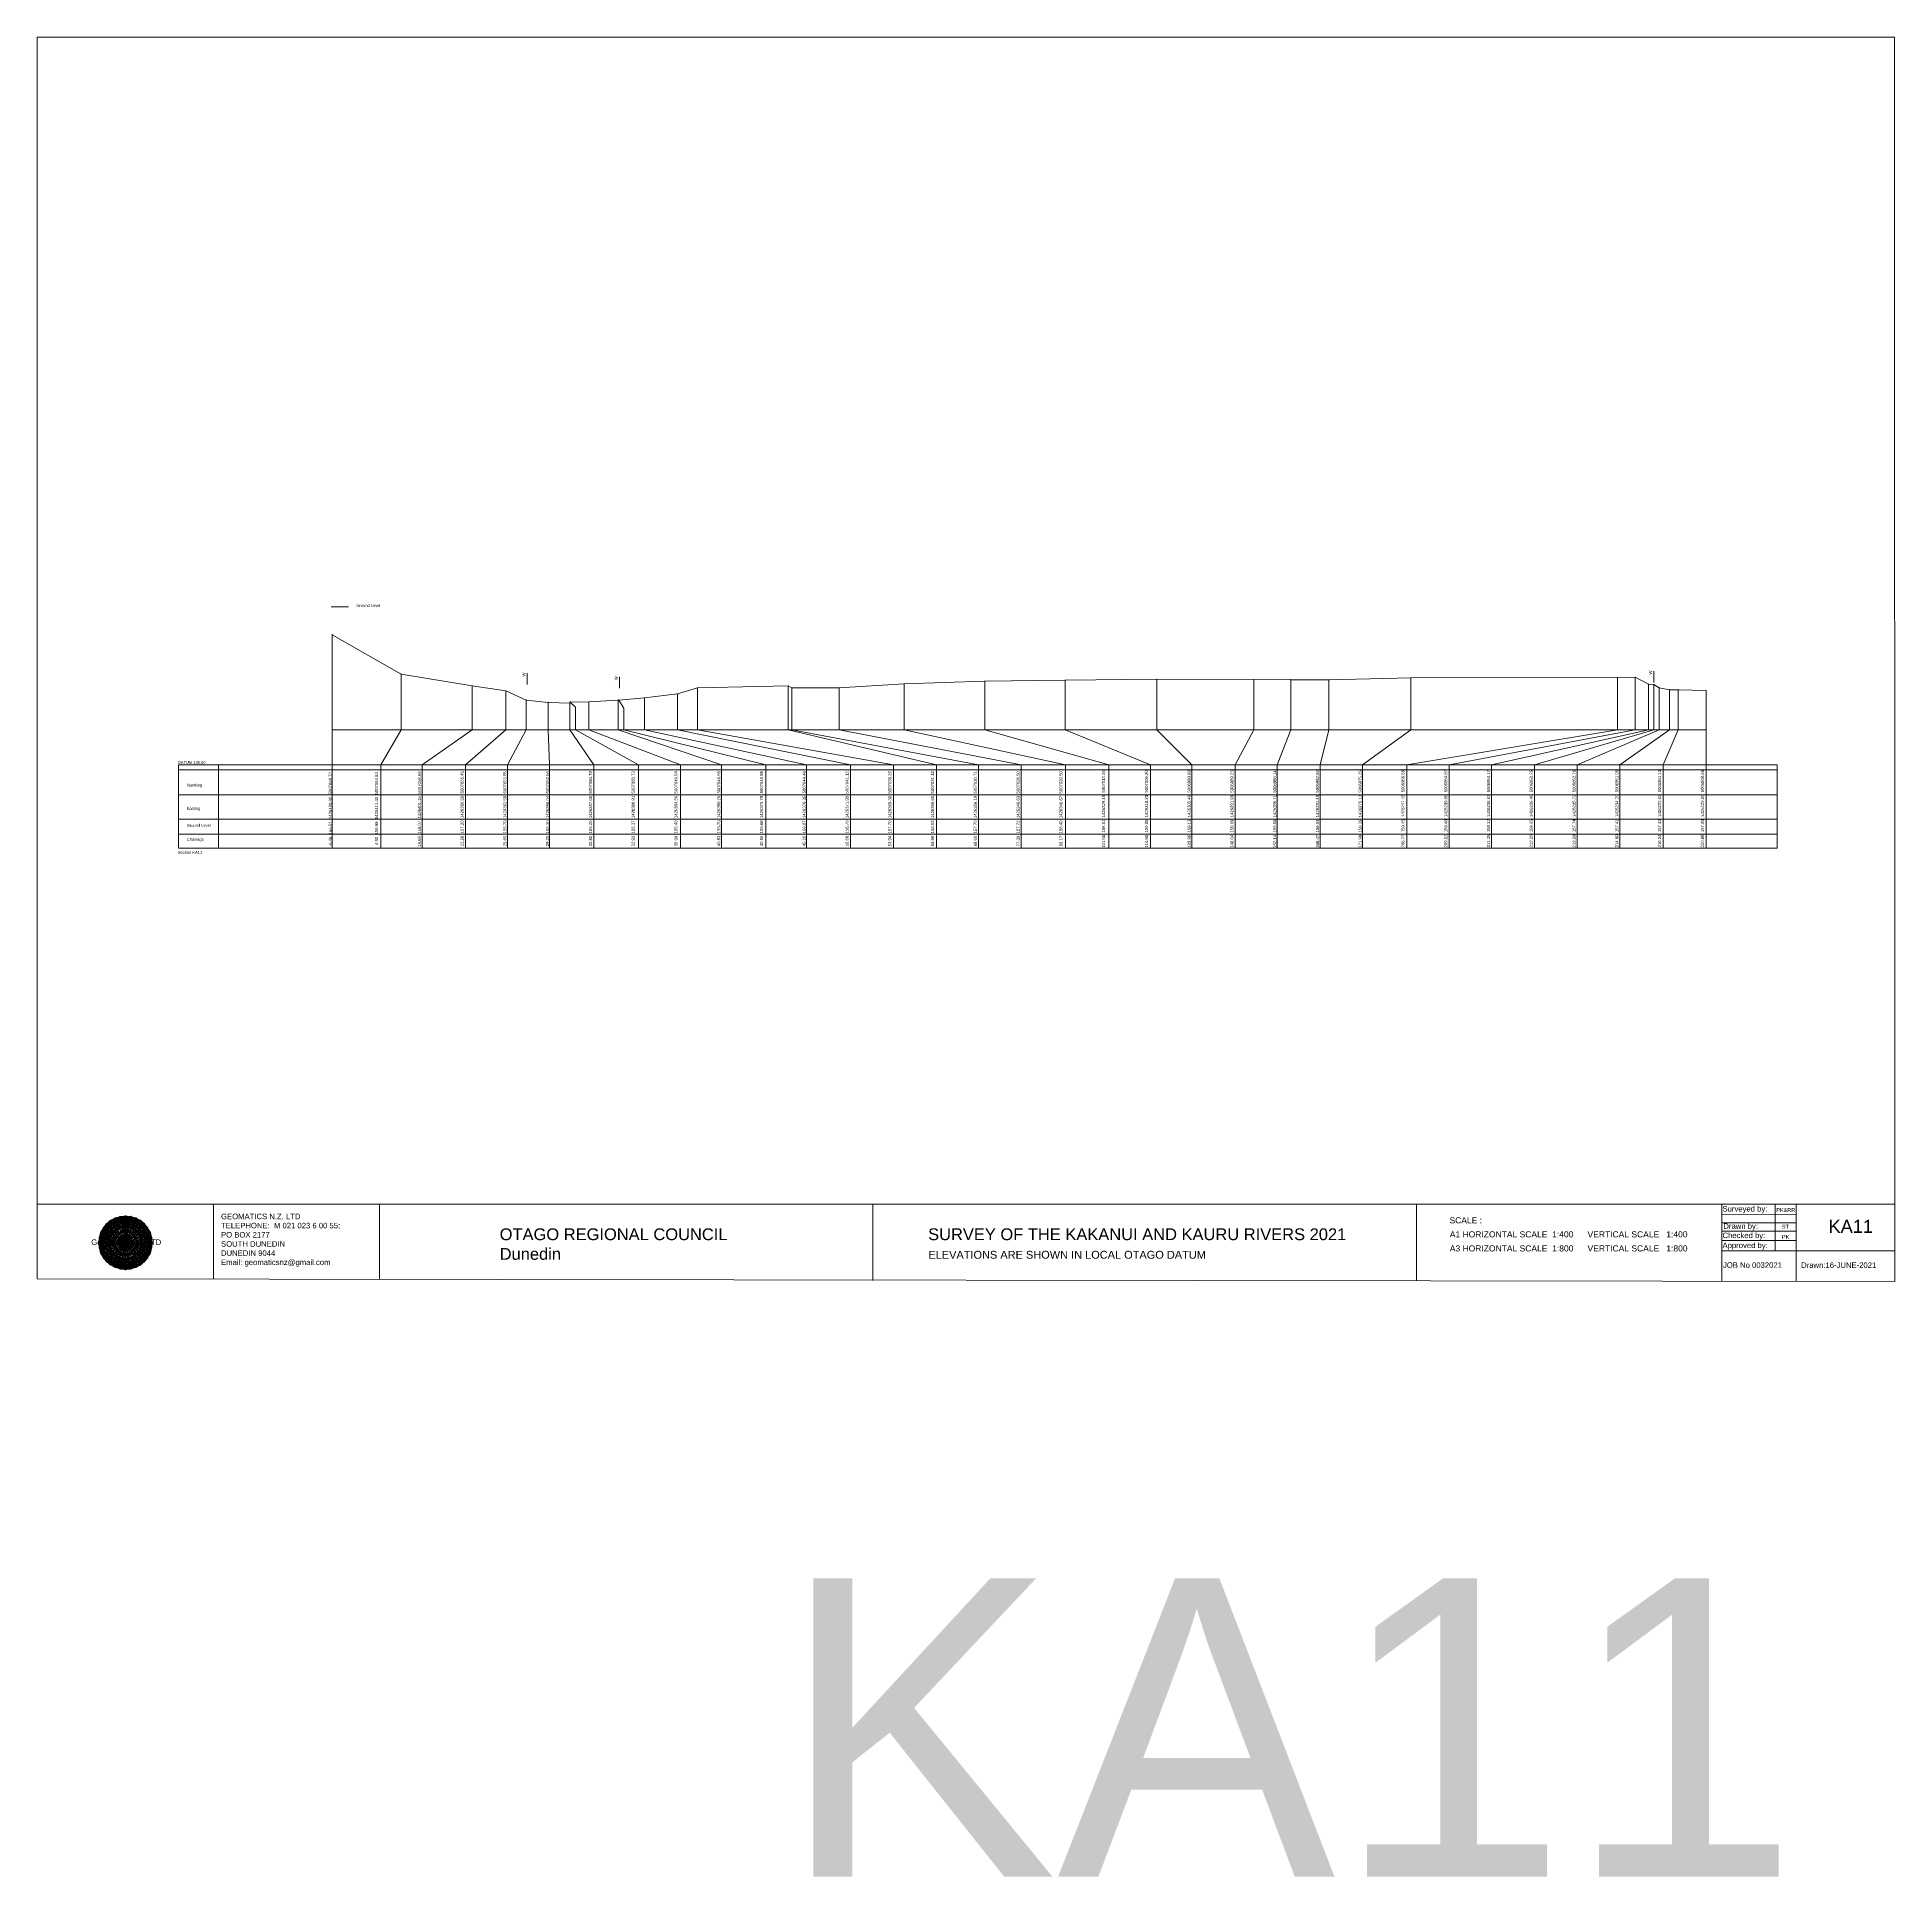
# Model space of a CAD drawing. Header units: millimetres. Extents: x -9371299 to 1075569, y -13754315 to 1425285150.
# Drawn here: x -4476199 to -4168792, y -38956 to 265345 of the extents above; entities that cross this region are included whole.
import ezdxf

# ---------------------------------------------------------------- set-up
doc = ezdxf.new("R2010")
doc.units = ezdxf.units.MM
doc.header["$PDMODE"] = 35
doc.header["$PDSIZE"] = 20
doc.layers.get('0').update_dxf_attribs({"lineweight": 0})
doc.layers.add('geo', color=7, linetype='Continuous', lineweight=0)
doc.styles.get("Standard").update_dxf_attribs({"font": 'arial.ttf'})

# ---------------------------------------------------------------- blocks, each defined once
blk = doc.blocks.new('Geomatics_Circle_SPT')
at = {"layer": 'geo', "color": 2, "linetype": 'Continuous', "lineweight": 0}
for p, q in [((0, 25.2), (-25.2, 0)), ((-24.7, 4.9), (-4.9, 24.7)), ((-24.7, -4.9), (4.9, 24.7)), ((-9.7, 23.3), (-23.3, 9.6)), ((9.7, 23.3), (-23.3, -9.7)), ((-21, 14), (-14, 21)), ((-21, -14), (14, 21)), ((0, 0), (-17.8, 17.8)), ((-14, 21), (21, -14)), ((23.3, -9.7), (-9.7, 23.3)), ((-4.9, 24.7), (24.7, -4.9)), ((25.2, 0), (0, 25.2)), ((0, 0), (17.8, 17.8)), ((4.9, 24.7), (24.7, 4.9)), ((23.3, 9.7), (9.7, 23.3)), ((14, 21), (21, 14)), ((17.8, 18.1), (17.8, 18.1)), ((4.9, -24.7), (-24.7, 4.9)), ((-24.7, 0), (0, -24.7)), ((-23.3, 9.7), (9.7, -23.3)), ((14, -21), (-21, 14)), ((0, 0), (-17.8, -17.8)), ((21, 14), (-14, -21)), ((-9.7, -23.3), (23.3, 9.7)), ((24.7, 4.9), (-4.9, -24.7)), ((0, 0), (17.8, -17.8)), ((0, -24.8), (25.2, 0)), ((-4.9, -24.7), (-24.7, -4.9)), ((-23.3, -9.7), (-9.7, -23.3)), ((-14, -21), (-21, -14)), ((24.7, -4.9), (4.9, -24.7)), ((9.7, -23.3), (23.3, -9.7)), ((21, -14), (14, -21)), ((-17.8, -17.8), (-17.8, -17.8)), ((4.9, -24.7), (4.9, -24.7)), ((18.1, -17.8), (18.1, -17.8))]:
    blk.add_line(p, q, dxfattribs=at)
at = {"layer": 'geo', "color": 1, "linetype": 'Continuous', "lineweight": 0}
for p, q in [((-25.2, 0), (9.7, 23.3)), ((-25.2, 0), (-9.6, 23.3)), ((-4.9, 24.8), (-24.7, -4.9)), ((4.9, 24.7), (-24.7, 4.9)), ((14, 21), (-24.7, -4.9)), ((-14, 21), (-24.7, 4.9)), ((-23.3, 9.7), (0, 25.2)), ((-23.3, -9.6), (0, 25.2)), ((-23.3, -9.6), (17.8, 17.8)), ((-23.3, 9.7), (-17.8, 17.9)), ((-23.3, -9.6), (-17.8, 17.9)), ((-23.3, 9.7), (17.8, 17.8)), ((4.9, 24.8), (-21, -14)), ((-4.9, 24.7), (-21, 14)), ((14, 21), (-21, 14)), ((-14, 21), (-21, -14)), ((-17.9, 17.6), (-17.9, 17.6)), ((-17.8, 17.8), (9.7, 23.3)), ((-17.8, 17.8), (-9.6, 23.3)), ((-17.8, -17.8), (9.7, 23.3)), ((-17.8, -17.8), (-9.7, 23.3)), ((-9.7, -23.3), (-17.8, 17.8)), ((-17.8, 17.8), (9.7, -23.3)), ((-17.8, 17.8), (23.3, -9.6)), ((-17.8, 17.8), (23.3, 9.7)), ((4.9, 24.7), (-14, 21)), ((-4.9, 24.7), (-14, -20.9)), ((0, 0), (-14, 21)), ((-14, 21), (-4.9, -24.7)), ((-14, 21), (-14, 21)), ((24.7, -4.9), (-14, 21)), ((21, 14), (-14, 21)), ((-9.8, 23.1), (-9.8, 23.1)), ((-9.7, 23.3), (0, 25.2)), ((-9.7, 23.3), (0, -25.2)), ((-9.7, -23.3), (0, 25.2)), ((-9.6, 23.3), (17.8, -17.8)), ((-9.6, 23.3), (25.2, 0)), ((-9.6, 23.3), (17.8, 17.8)), ((-9.6, -23.3), (17.8, 17.9)), ((0, 0), (-4.9, 24.7)), ((-4.9, 24.7), (-4.9, 24.7)), ((21, -14), (-4.9, 24.7)), ((24.8, 4.9), (-4.9, 24.7)), ((14, 21), (-4.9, 24.7)), ((-0.2, 25.1), (-0.2, 25.1)), ((0, 25.2), (9.7, -23.3)), ((0, 25.2), (23.3, -9.7)), ((0, 25.2), (23.3, 9.7)), ((0, 25.2), (9.7, 23.3)), ((0, 0), (4.9, 24.7)), ((0, -25.2), (9.7, 23.3)), ((0, 0), (14, 21)), ((21, 14), (4.9, 24.8)), ((14, -21), (4.9, 24.7)), ((24.7, -4.9), (4.9, 24.7)), ((4.9, 24.7), (4.9, 24.7)), ((4.9, -24.7), (14, 21)), ((9.4, 23.3), (9.4, 23.3)), ((9.7, 23.3), (17.8, -17.8)), ((9.7, 23.3), (25.2, 0)), ((9.7, 23.3), (17.8, 17.9)), ((17.8, 17.8), (9.7, -23.3)), ((21, -14), (14, 21)), ((24.7, 4.9), (14, 21)), ((14, 21), (14, 21)), ((17.6, 17.9), (17.6, 17.9)), ((17.8, 17.8), (23.3, -9.7)), ((17.8, 17.8), (23.3, 9.7)), ((-25.2, 0), (23.3, 9.7)), ((-25.2, 0), (-23.3, 9.7)), ((-23.3, -9.7), (-25.2, 0)), ((-9.6, -23.3), (-25.2, 0)), ((9.7, -23.3), (-25.2, 0)), ((21, 14), (-24.7, 4.9)), ((-21, 14), (-24.7, -4.9)), ((0, 0), (-24.7, 4.9)), ((-24.7, 4.9), (-21, -14)), ((-24.7, 4.9), (-4.9, -24.7)), ((-24.7, 4.9), (14, -21)), ((-24.7, 4.9), (-24.7, 4.9)), ((0, 0), (-24.7, -4.9)), ((-17.8, -17.8), (-23.3, 9.7)), ((0, -25.2), (-23.3, 9.7)), ((-23.3, 9.7), (17.8, -17.8)), ((-23.3, 9.7), (25.2, 0)), ((-23.3, 9.4), (-23.3, 9.4)), ((-23.3, -9.7), (25.2, 0)), ((0, 0), (-21, 14)), ((-21, 14), (-14, -21)), ((-21, 14), (4.9, -24.7)), ((-21, 14), (-21, 14)), ((24.7, 4.9), (-21, 14)), ((0, 0), (-21, -14)), ((-17.8, -17.8), (23.3, 9.7)), ((-14, -21), (24.7, 4.9)), ((0, 0), (-14, -21)), ((25.2, 0), (-9.6, -23.3)), ((-4.9, -24.7), (21, 14)), ((0, 0), (-4.9, -24.7)), ((0, 0), (21, 14)), ((23.3, 9.7), (0, -25.2)), ((0, 0), (24.8, 4.9)), ((0, 0), (4.9, -24.7)), ((0, 0), (14, -21)), ((0, 0), (21, -14)), ((0, 0), (24.8, -4.9)), ((4.9, -24.7), (24.7, 4.9)), ((25.2, 0), (9.7, -23.3)), ((14, -21), (21, 14)), ((23.3, 9.7), (17.8, -17.8)), ((24.7, -4.9), (21, 14)), ((21, 14), (21, 14)), ((21, -14), (24.7, 4.9)), ((23.1, 9.8), (23.1, 9.8)), ((23.3, 9.7), (25.2, 0)), ((25.2, 0), (23.3, -9.6)), ((24.7, 4.9), (24.7, 4.9)), ((25.1, 0.2), (25.1, 0.2)), ((-25.2, 0), (23.3, -9.7)), ((-25.1, -0.2), (-25.1, -0.2)), ((-24.7, -4.9), (-24.7, -4.9)), ((-24.7, -4.9), (-14, -21)), ((-24.7, -4.9), (4.9, -24.7)), ((-24.7, -4.9), (21, -14)), ((-17.8, -17.8), (-23.3, -9.7)), ((0, -25.2), (-23.3, -9.6)), ((17.8, -17.8), (-23.3, -9.6)), ((-23.1, -9.8), (-23.1, -9.8)), ((-21, -14), (24.7, -4.9)), ((-21, -14), (-21, -14)), ((-21, -14), (-4.9, -24.7)), ((-21, -14), (14, -21)), ((23.3, -9.7), (-17.8, -17.8)), ((-14, -21), (21, -14)), ((-4.9, -24.7), (24.7, -4.9)), ((23.3, -9.6), (0, -25.2)), ((4.9, -24.7), (21, -14)), ((14, -21), (24.7, -4.9)), ((23.3, -9.6), (17.8, -17.8)), ((21, -14), (21, -14)), ((23.3, -9.4), (23.3, -9.4)), ((24.7, -4.9), (24.7, -4.9)), ((-9.6, -23.3), (-17.8, -17.8)), ((9.7, -23.3), (-17.8, -17.8)), ((-17.6, -17.9), (-17.6, -17.9)), ((-14, -21), (-14, -21)), ((-14, -21), (4.9, -24.7)), ((17.8, -17.8), (-9.7, -23.3)), ((0, -25.2), (-9.7, -23.3)), ((-9.4, -23.3), (-9.4, -23.3)), ((-4.9, -24.7), (14, -21)), ((-4.9, -24.7), (-4.9, -24.7)), ((9.7, -23.3), (0, -25.2)), ((0.2, -25.1), (0.2, -25.1)), ((4.9, -24.7), (4.9, -24.7)), ((17.8, -17.8), (9.7, -23.3)), ((9.8, -23.1), (9.8, -23.1)), ((14, -21), (14, -21)), ((17.9, -17.6), (17.9, -17.6))]:
    blk.add_line(p, q, dxfattribs=at)
at = {"layer": 'geo', "color": 114, "linetype": 'Continuous', "lineweight": 0}
for p, q in [((17.9, 17.8), (-25.2, 0)), ((-24.7, 4.9), (14, 21)), ((9.7, 23.3), (-23.3, 9.7)), ((-20.9, 14), (4.9, 24.7)), ((0, 25.2), (-17.8, 17.8)), ((-17.8, 17.8), (0, -25.2)), ((-14, 21), (-4.9, 24.7)), ((4.9, -24.7), (-14, 21)), ((0, 0), (-9.7, 23.3)), ((-4.9, 24.7), (14, -21)), ((17.8, -17.8), (0, 25.2)), ((0, 0), (9.7, 23.3)), ((4.9, 24.7), (21, -14)), ((23.3, -9.7), (9.7, 23.3)), ((14, 21), (24.7, -4.9)), ((25.2, 0), (17.8, 17.8)), ((-24.7, -4.9), (21, 14)), ((-14, -21), (-24.7, 4.9)), ((0, 0), (-23.3, 9.7)), ((-23.3, 9.7), (-9.7, -23.3)), ((0, 0), (-23.3, -9.7)), ((-4.9, -24.7), (-21, 14)), ((24.8, 4.9), (-20.9, -14)), ((0, 0), (-9.7, -23.3)), ((0, 0), (23.3, 9.7)), ((0, 0), (9.7, -23.3)), ((0, 0), (23.3, -9.7)), ((21, 14), (24.7, 4.9)), ((-25.2, 0), (-17.8, -17.8)), ((-21, -14), (-24.7, -4.9)), ((-17.8, -17.8), (25.2, 0)), ((24.8, -4.9), (-14, -21)), ((-9.6, -23.3), (23.3, -9.7)), ((21, -14), (-4.9, -24.8)), ((0, -25.2), (17.9, -17.8)), ((14, -21), (4.9, -24.8))]:
    blk.add_line(p, q, dxfattribs=at)
at = {"layer": 'geo', "color": 250, "linetype": 'Continuous', "lineweight": 0}
for p, q in [((-17.8, 17.8), (17.8, 17.8)), ((-17.8, -17.8), (-17.8, 17.8)), ((-14, 21), (-14, 21)), ((14, 21), (-14, 21)), ((-14, 20.9), (-14, -21)), ((-9.7, 23.3), (9.7, 23.3)), ((-9.7, -23.3), (-9.7, 23.3)), ((-4.9, 24.7), (4.9, 24.7)), ((-4.9, 24.7), (-4.9, -24.7)), ((0, 0), (0, 25.2)), ((4.9, 24.7), (4.9, -24.7)), ((9.7, -23.3), (9.7, 23.3)), ((14, 21), (14, -21)), ((17.8, -17.8), (17.8, 17.8)), ((0, 0), (-25.2, 0)), ((24.7, 4.9), (-24.7, 4.9)), ((-24.7, 4.9), (-24.7, -4.9)), ((-23.3, 9.7), (23.3, 9.7)), ((-23.3, 9.7), (-23.3, 9.7)), ((-23.3, -9.7), (-23.3, 9.7)), ((21, 14), (-21, 14)), ((-21, 14), (-21, -14)), ((0, 0), (0, -25.2)), ((0, 0), (25.2, 0)), ((21, 14), (21, 14)), ((21, -14), (21, 14)), ((23.3, 9.7), (23.3, -9.7)), ((24.7, 4.9), (24.7, 4.9)), ((24.7, -4.9), (24.7, 4.9)), ((-24.7, -4.9), (24.7, -4.9)), ((23.3, -9.7), (-23.3, -9.7)), ((-21, -14), (21, -14)), ((17.8, -17.8), (-17.8, -17.8)), ((-14, -21), (14, -21)), ((9.7, -23.3), (-9.7, -23.3)), ((-4.9, -24.7), (4.9, -24.7))]:
    blk.add_line(p, q, dxfattribs=at)
blk = doc.blocks.new('GeomaticsNZ TITLE BLOCK')
at = {"color": 7, "linetype": 'Continuous', "lineweight": 0}
for p, q in [((0, 94.9), (0, 1579.2)), ((0, 1579.2), (2363.4, 1579.2)), ((2363.4, 1579.2), (2364, 94.9)), ((2364, 94.9), (0, 94.9)), ((0, 94.9), (0, 0)), ((15.9, 94.9), (2364, 94.9)), ((224.3, 95.2), (224.3, -0.3)), ((2364, 94.9), (382.6, 94.9)), ((435.8, 95.2), (435.8, -0.7)), ((1063.4, 94.9), (1063.4, -2.4)), ((1755.4, 94.9), (1755.4, -2.6)), ((2143.9, 94.9), (2143.7, -3)), ((2211.5, 94.9), (2211.5, 36.1)), ((2238.6, 94.8), (2238.6, -3.2)), ((2364, -3.5), (2364, 94.9)), ((2143.9, 81.9), (2238.6, 81.7)), ((2143.9, 71), (2238.6, 71)), ((2143.6, 60.4), (2238.6, 60.4)), ((2143.8, 48.6), (2238.6, 48.6)), ((2143.8, 35.4), (2364, 35.3)), ((0, 0), (2364, -3.5))]:
    blk.add_line(p, q, dxfattribs=at)
at = {"color": 7, "linetype": 'Continuous', "lineweight": 0, "xscale": 1.36, "yscale": 1.36, "zscale": 1.36}
blk.add_blockref('Geomatics_Circle_SPT', (112.4, 45.7), dxfattribs=at)
at = {"color": 7, "linetype": 'Continuous', "lineweight": 0}
for s, p in [('PK&RR', (2213.2, 84.8)), ('ST', (2220.3, 63.6)), ('PK', (2220.4, 50.6))]:
    blk.add_text(s, height=5, dxfattribs=at).set_placement(p)
at = {"color": 7, "linetype": 'Continuous', "lineweight": 0, "attachment_point": 1}
for s, width, heights, insert, char_height in [('{\\C256;GEOMATICS N.Z. LTD                   \\PTELEPHONE:  M 021 023 6 00 55;\\PPO BOX 2177\\PSOUTH DUNEDIN\\PDUNEDIN 9044\\PEmail: geomaticsnz@gmail.com}', 3535.727, [94.7], (234, 82.7), 7), ('{\\C256;Surveyed by:}', 3535.727, [0], (2144.7, 92.4), 7), ('{\\C256;Geomatics N.Z. LTD                   }', 125.079, [15.8], (68.8, 49.9), 7), ('{\\C256;OTAGO REGIONAL COUNCIL\\PDunedin}', 3535.727, [0], (588.6, 64), 15), ('{\\C256;SURVEY OF THE KAKANUI AND KAURU RIVERS 2021}', 3535.727, [0], (1133.8, 64), 15), ('{\\C256;Checked by:}', 3535.727, [0], (2144.7, 58.6), 7), ('{\\C256;Drawn by:}', 3535.727, [0], (2145.8, 70.4), 7), ('{\\C256;ELEVATIONS ARE SHOWN IN LOCAL OTAGO DATUM}', 3535.727, [0], (1134.1, 35.4), 10), ('{\\C256;Approved by:}', 3535.727, [0], (2144.7, 45.9), 7), ('{\\C256;JOB No 0032021}', 3535.727, [0], (2145.3, 20.8), 7), ('{\\C256;Drawn:16-JUNE-2021}', 3535.727, [0], (2244.7, 20.7), 7)]:
    blk.add_mtext_dynamic_manual_height_columns(s, width=width, gutter_width=159, heights=heights, dxfattribs=dict(at, insert=insert, char_height=char_height))

msp = doc.modelspace()

# ---------------------------------------------------------------- linework, layer by layer
at = {"color": 1, "lineweight": 0}
msp.add_line((-4427559, 171101), (-4424652, 171101), dxfattribs=at)
at = {"color": 7, "lineweight": 0}
for p, q in [((-4427360, 166512), (-4427360, 150787)), ((-4395126, 158280), (-4395126, 160128)), ((-4208694, 158611), (-4208694, 160458)), ((-4379832, 157668), (-4379832, 159515)), ((-4200014, 157277), (-4200014, 150787)), ((-4427360, 150787), (-4427360, 145000)), ((-4200014, 150787), (-4200014, 145000)), ((-4427360, 145000), (-4427360, 131176)), ((-4200014, 145000), (-4200014, 131176))]:
    msp.add_line(p, q, dxfattribs=at)
at = {"lineweight": 0}
for p, q in [((-4415976, 159990), (-4415976, 150787)), ((-4404214, 158071), (-4404214, 150787)), ((-4398620, 157198), (-4398620, 150787)), ((-4366954, 157701), (-4366954, 150787)), ((-4351912, 158031), (-4351912, 150787)), ((-4351303, 157701), (-4351303, 150787)), ((-4343508, 157720), (-4343508, 150787)), ((-4332726, 158400), (-4332726, 150787)), ((-4319392, 158810), (-4319392, 150787)), ((-4306092, 158999), (-4306092, 150787)), ((-4290935, 159129), (-4290935, 150787)), ((-4274860, 159089), (-4274860, 150787)), ((-4268757, 159049), (-4268757, 150787)), ((-4262429, 159028), (-4262429, 150787)), ((-4248912, 159348), (-4248912, 150787)), ((-4214683, 159447), (-4214683, 150787)), ((-4211781, 159457), (-4211781, 150787)), ((-4209545, 158317), (-4209545, 150787)), ((-4208701, 158247), (-4208701, 150787)), ((-4207813, 157737), (-4207813, 150787)), ((-4206097, 157407), (-4206097, 150787)), ((-4204661, 157417), (-4204661, 150787)), ((-4200014, 157277), (-4200014, 150787)), ((-4395253, 155695), (-4395253, 150787)), ((-4391646, 155301), (-4391646, 150787)), ((-4388078, 155201), (-4388078, 150787)), ((-4387970, 155371), (-4387113, 154507)), ((-4387113, 154507), (-4387113, 150787)), ((-4384911, 155401), (-4384911, 150787)), ((-4380066, 155701), (-4380066, 150787)), ((-4379934, 155681), (-4379135, 154332)), ((-4379135, 154332), (-4379135, 150787)), ((-4375696, 156071), (-4375696, 150787)), ((-4370223, 156701), (-4370223, 150787)), ((-4200014, 150787), (-4427360, 150787)), ((-4415976, 150787), (-4419351, 145000)), ((-4404214, 150787), (-4412486, 145000)), ((-4398620, 150787), (-4405319, 145000)), ((-4395253, 150787), (-4398380, 145000)), ((-4391646, 153591), (-4391646, 150787)), ((-4391646, 150787), (-4391390, 145000)), ((-4388078, 150787), (-4384077, 145000)), ((-4387113, 150787), (-4376665, 145000)), ((-4384911, 150787), (-4369764, 145000)), ((-4380066, 150787), (-4362941, 145000)), ((-4375696, 150787), (-4348870, 145000)), ((-4370223, 150787), (-4341592, 145000)), ((-4366954, 150787), (-4334513, 145000)), ((-4351912, 150787), (-4327381, 145000)), ((-4351303, 150787), (-4320420, 145000)), ((-4343508, 150787), (-4313345, 145000)), ((-4332726, 150787), (-4306044, 145000)), ((-4319392, 150787), (-4298855, 145000)), ((-4306092, 150787), (-4291954, 145000)), ((-4290935, 150787), (-4285119, 145000)), ((-4274860, 150787), (-4277947, 145000)), ((-4268757, 150787), (-4271016, 145000)), ((-4262429, 150787), (-4263862, 145000)), ((-4248912, 150787), (-4256863, 145000)), ((-4214683, 150787), (-4249556, 145000)), ((-4211781, 150787), (-4242535, 145000)), ((-4209545, 150787), (-4235561, 145000)), ((-4208701, 150787), (-4228416, 145000)), ((-4207813, 150787), (-4221372, 145000)), ((-4206097, 150787), (-4214323, 145000)), ((-4204661, 150787), (-4207136, 145000)), ((-4452832, 145000), (-4452832, 144453)), ((-4427360, 145000), (-4200014, 145000)), ((-4419351, 131176), (-4419351, 145000)), ((-4412486, 131176), (-4412486, 145000)), ((-4405319, 131176), (-4405319, 145000)), ((-4398380, 131176), (-4398380, 145000)), ((-4391390, 131176), (-4391390, 145000)), ((-4384077, 131176), (-4384077, 145000)), ((-4376665, 131176), (-4376665, 145000)), ((-4369764, 131176), (-4369764, 145000)), ((-4362941, 131176), (-4362941, 145000)), ((-4348870, 131176), (-4348870, 145000)), ((-4341592, 131176), (-4341592, 145000)), ((-4334513, 131176), (-4334513, 145000)), ((-4327381, 131176), (-4327381, 145000)), ((-4320420, 131176), (-4320420, 145000)), ((-4313345, 131176), (-4313345, 145000)), ((-4306044, 131176), (-4306044, 145000)), ((-4298855, 131176), (-4298855, 145000)), ((-4291954, 131176), (-4291954, 145000)), ((-4285119, 131176), (-4285119, 145000)), ((-4277947, 131176), (-4277947, 145000)), ((-4271016, 131176), (-4271016, 145000)), ((-4263862, 131176), (-4263862, 145000)), ((-4256863, 131176), (-4256863, 145000)), ((-4249556, 131176), (-4249556, 145000)), ((-4242535, 131176), (-4242535, 145000)), ((-4235561, 131176), (-4235561, 145000)), ((-4228416, 131176), (-4228416, 145000)), ((-4221372, 131176), (-4221372, 145000)), ((-4214323, 131176), (-4214323, 145000)), ((-4207136, 131176), (-4207136, 145000))]:
    msp.add_line(p, q, dxfattribs=at)
at = {"color": 7, "lineweight": 0, "transparency": 33554687}
for p, q in [((-4452832, 145000), (-4188251, 145000)), ((-4446196, 145000), (-4446196, 131176)), ((-4188251, 145000), (-4188251, 131176)), ((-4452832, 144453), (-4452832, 131303)), ((-4452832, 144154), (-4188251, 144154)), ((-4452832, 140031), (-4188251, 140031)), ((-4452832, 135970), (-4188251, 135970)), ((-4452832, 133527), (-4188251, 133527)), ((-4452832, 131176), (-4188251, 131176))]:
    msp.add_line(p, q, dxfattribs=at)
at = {"color": 1, "lineweight": 0}
msp.add_lwpolyline([(-4427360, 166512), (-4415976, 159990), (-4404214, 158071), (-4398620, 157198), (-4395253, 155695), (-4391646, 155301), (-4388078, 155201), (-4387970, 155371), (-4384911, 155401), (-4380066, 155701), (-4379934, 155681), (-4375696, 156071), (-4370223, 156701), (-4366954, 157701), (-4351912, 158031), (-4351303, 157701), (-4343508, 157720), (-4332726, 158400), (-4319392, 158810), (-4306092, 158999), (-4290935, 159129), (-4274860, 159089), (-4268757, 159049), (-4262429, 159028), (-4248912, 159348), (-4214683, 159447), (-4211781, 159457), (-4209545, 158317), (-4208701, 158247), (-4207813, 157737), (-4206097, 157407), (-4204661, 157407), (-4200014, 157277)], dxfattribs=at)
at = {"lineweight": 0}
for points in [[(-4379135, 150787), (-4355608, 145000)], [(-4355608, 145000), (-4355608, 145000), (-4355608, 131176)]]:
    msp.add_lwpolyline(points, dxfattribs=at)
at = {"color": 7, "lineweight": 0}
for p in [(-4427360, 166512), (-4415976, 159990), (-4404214, 158071), (-4398620, 157198), (-4366954, 157701), (-4351912, 158031), (-4351303, 157701), (-4343508, 157720), (-4332726, 158400), (-4319392, 158810), (-4306092, 158999), (-4290935, 159129), (-4274860, 159089), (-4268757, 159049), (-4262429, 159028), (-4248912, 159348), (-4214683, 159447), (-4211781, 159457), (-4209545, 158317), (-4208701, 158247), (-4207813, 157737), (-4206097, 157407), (-4204661, 157417), (-4200014, 157277), (-4395253, 155695), (-4391646, 155301), (-4388078, 155201), (-4387970, 155371), (-4384911, 155401), (-4380066, 155701), (-4379934, 155681), (-4375696, 156071), (-4370223, 156701)]:
    msp.add_point(p, dxfattribs=at)

# ---------------------------------------------------------------- block references
at = {"color": 7, "lineweight": 0, "xscale": 130.037656131007, "yscale": 130.037656131007, "zscale": 130.037656131007}
msp.add_blockref('GeomaticsNZ TITLE BLOCK', (-4476199, 59985), dxfattribs=at)

# ---------------------------------------------------------------- texts
at = {"color": 7, "lineweight": 0, "transparency": 33554687}
for s, height, p in [('Ground Level', 473.07, (-4423367, 171101)), ('DATUM 145.00', 473.07, (-4452899, 145136)), ('Northing', 473.1, (-4451388, 141387)), ('Easting', 473.1, (-4451456, 137528)), ('Ground Level', 473.07, (-4451439, 134739)), ('Chainage', 473.1, (-4451437, 132414)), ('Section KA11', 473.07, (-4452899, 130258))]:
    msp.add_text(s, height=height, dxfattribs=at).set_placement(p)
at = {"color": 7, "lineweight": 0}
for s, p in [(' -6.46  166.51  1426420.90  5007069.72', (-4427435, 131309)), ('  4.92  159.99  1426411.42  5007064.84', (-4419782, 131322)), (' 16.69  158.07  1426401.15  5007058.69', (-4412705, 131255)), (' 22.28  157.20  1426396.59  5007055.45', (-4405628, 131311)), (' 25.65  155.70  1426393.59  5007053.85', (-4398551, 131311)), (' 29.25  155.30  1426390.04  5007052.66', (-4391474, 131311)), (' 32.82  155.20  1426387.00  5007050.79', (-4384397, 131302)), (' 32.93  155.37  1426386.91  5007050.73', (-4377320, 131302)), (' 68.99  158.03  1426356.65  5007031.12', (-4327781, 131305)), (' 69.60  157.70  1426356.19  5007030.71', (-4320704, 131305)), (' 77.39  157.72  1426349.63  5007026.50', (-4313627, 131298)), (' 88.17  158.40  1426340.67  5007020.50', (-4306550, 131303)), ('101.51  158.81  1426329.46  5007013.28', (-4299473, 131255)), ('114.81  159.00  1426318.20  5007006.20', (-4292396, 131255)), ('129.96  159.13  1426305.40  5006998.08', (-4285319, 131255)), ('146.04  159.09  1426291.98  5006989.23', (-4278242, 131255)), ('152.14  159.05  1426286.71  5006986.14', (-4271165, 131255)), ('158.47  159.03  1426281.49  5006982.56', (-4264088, 131255)), ('171.99  159.35  1426270.12  5006975.25', (-4257011, 131255)), ('206.22  159.45  1426241.43  5006956.58', (-4249934, 131311)), ('209.12  159.46  1426239.08  5006954.87', (-4242857, 131311)), ('211.35  158.32  1426236.87  5006954.17', (-4235780, 131311)), ('212.20  158.25  1426236.46  5006953.25', (-4228703, 131311)), ('213.09  157.74  1426235.72  5006952.76', (-4221626, 131311)), ('214.80  157.41  1426234.20  5006951.95', (-4214549, 131311)), ('216.24  157.42  1426233.02  5006951.13', (-4207472, 131311)), ('220.88  157.28  1426229.09  5006948.65', (-4200395, 131311))]:
    msp.add_text(s, height=500, rotation=90, dxfattribs=at).set_placement(p)
at = {"lineweight": 0}
for s, p in [(' 35.99  155.40  1426384.36  5007049.04', (-4370243, 131302)), (' 40.83  155.70  1426380.20  5007046.55', (-4363166, 131322)), (' 40.96  155.68  1426379.79  5007046.95', (-4356089, 131322)), (' 45.20  156.07  1426376.35  5007044.46', (-4349012, 131322)), (' 50.68  156.70  1426371.99  5007041.12', (-4341935, 131302)), (' 53.94  157.70  1426369.30  5007039.26', (-4334858, 131302))]:
    msp.add_text(s, height=500, rotation=90, dxfattribs=at).set_placement(p)
at = {"color": 7, "lineweight": 0}
for s, height, p in [('A1 HORIZONTAL SCALE  1:400      VERTICAL SCALE   1:400 ', 1005.54, (-4242437, 66813)), ('SCALE :  ', 1005.5, (-4242483, 69137)), ('KA11', 2154.7, (-4179768, 67564)), ('A3 HORIZONTAL SCALE  1:800      VERTICAL SCALE   1:800', 1005.54, (-4242437, 64489)), ('KA11', 49394.5, (-4353416, -38956))]:
    msp.add_text(s, height=height, dxfattribs=at).set_placement(p)
at = {"color": 7, "lineweight": 0, "char_height": 500, "attachment_point": 1, "rotation": 90}
for insert in [(-4395914, 159586), (-4209481, 159916), (-4380620, 158974)]:
    msp.add_mtext_dynamic_manual_height_columns('W', width=4277.93, gutter_width=12.5, heights=[0], dxfattribs=dict(at, insert=insert))

doc.saveas('drawing.dxf')
